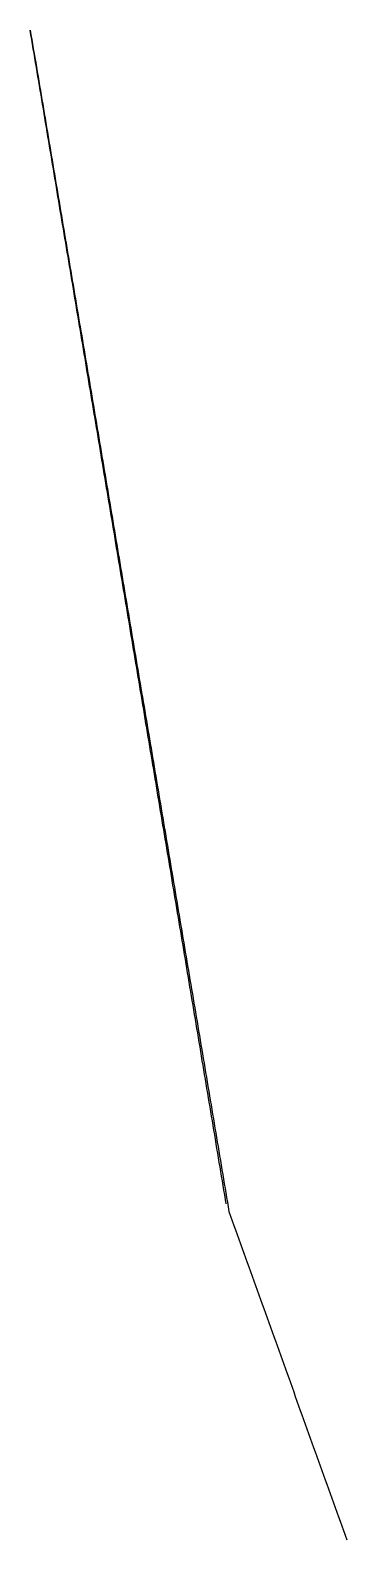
# Model space of a CAD drawing. Extents: x 228811 to 230180, y 2068884 to 2075420.
import ezdxf

# ---------------------------------------------------------------- set-up
doc = ezdxf.new("R2010")
doc.units = 0
doc.layers.add('DEM_20px_m', color=1, linetype='CONTINUOUS')

msp = doc.modelspace()

# ---------------------------------------------------------------- linework, layer by layer
at = {"layer": 'DEM_20px_m', "color": 7}
msp.add_polyline3d([(229659.1, 2070337.7, 29.5), (229655.8, 2070357.7, 28.6), (229652.4, 2070377.8, 27.6), (229649.1, 2070397.8, 27.6), (229645.7, 2070417.8, 25.4), (229642.4, 2070437.8, 25), (229639.1, 2070457.8, 22.1), (229635.7, 2070477.8, 20), (229632.4, 2070497.8, 18.6), (229629, 2070517.8, 18.3), (229625.7, 2070537.8, 21.2), (229622.4, 2070557.8, 15), (229619, 2070577.8, 19.1), (229615.7, 2070597.8, 24.2), (229612.4, 2070617.8, 28.6), (229609, 2070637.8, 33.2), (229605.7, 2070657.9, 34.2), (229602.3, 2070677.9, 28.5), (229599, 2070697.9, 31.5), (229595.7, 2070717.9, 32.8), (229592.3, 2070737.9, 31.1), (229589, 2070757.9, 30), (229585.6, 2070777.9, 30.7), (229582.3, 2070797.9, 32.6), (229579, 2070817.9, 31.3), (229575.6, 2070837.9, 30), (229572.3, 2070857.9, 30), (229569, 2070877.9, 30.2), (229565.6, 2070897.9, 30.4), (229562.3, 2070918, 29.1), (229558.9, 2070938, 28.9), (229555.6, 2070958, 25), (229552.3, 2070978, 25), (229548.9, 2070998, 21.1), (229545.6, 2071018, 19.8), (229542.2, 2071038, 16.6), (229538.9, 2071058, 15), (229535.6, 2071078, 14.2), (229532.2, 2071098, 11.1), (229528.9, 2071118, 10.1), (229525.6, 2071138, 10), (229522.2, 2071158, 9.9), (229518.9, 2071178.1, 8.8), (229515.5, 2071198.1, 7.6), (229512.2, 2071218.1, 6.7), (229508.9, 2071238.1, 5.7), (229505.5, 2071258.1, 5.1), (229502.2, 2071278.1, 6.1), (229498.9, 2071298.1, 5), (229495.5, 2071318.1, 5), (229492.2, 2071338.1, 5), (229488.8, 2071358.1, 5), (229485.5, 2071378.1, 5), (229482.2, 2071398.1, 5), (229478.8, 2071418.1, 5), (229475.5, 2071438.2, 5), (229472.1, 2071458.2, 5), (229468.8, 2071478.2, 5), (229465.5, 2071498.2, 5), (229462.1, 2071518.2, 5), (229458.8, 2071538.2, 4.9), (229455.5, 2071558.2, 4.5), (229452.1, 2071578.2, 4), (229448.8, 2071598.2, 3.5), (229445.4, 2071618.2, 3), (229442.1, 2071638.2, 2.6), (229438.8, 2071658.2, 2.1), (229435.4, 2071678.2, 1.6), (229432.1, 2071698.3, 1.1), (229428.7, 2071718.3, 0.7), (229425.4, 2071738.3, 0.2), (229422.1, 2071758.3, -0.2), (229418.7, 2071778.3, -0.7), (229415.4, 2071798.3, -1.2), (229412.1, 2071818.3, -1.7), (229408.7, 2071838.3, -2.2), (229405.4, 2071858.3, -2.6), (229402, 2071878.3, -3), (229398.7, 2071898.3, -3.4), (229395.4, 2071918.3, -3.9), (229392, 2071938.3, -4.3), (229388.7, 2071958.3, -4.7), (229385.3, 2071978.4, -5), (229382, 2071998.4, -5), (229378.7, 2072018.4, -5), (229375.3, 2072038.4, -5), (229372, 2072058.4, -5), (229368.7, 2072078.4, -5), (229365.3, 2072098.4, -5), (229362, 2072118.4, -5), (229358.6, 2072138.4, -5), (229355.3, 2072158.4, -5), (229352, 2072178.4, -5.2), (229348.6, 2072198.4, -5.7), (229345.3, 2072218.4, -6), (229342, 2072238.5, -6.5), (229338.6, 2072258.5, -6.8), (229335.3, 2072278.5, -7.1), (229331.9, 2072298.5, -7.4), (229328.6, 2072318.5, -7.7), (229325.3, 2072338.5, -8), (229321.9, 2072358.5, -8.6), (229318.6, 2072378.5, -8.8), (229315.2, 2072398.5, -9.1), (229311.9, 2072418.5, -9.4), (229308.6, 2072438.5, -9.7), (229305.2, 2072458.5, -10), (229301.9, 2072478.5, -10), (229298.6, 2072498.6, -10), (229295.2, 2072518.6, -10), (229291.9, 2072538.6, -10), (229288.5, 2072558.6, -10), (229285.2, 2072578.6, -10), (229281.9, 2072598.6, -10), (229278.5, 2072618.6, -10), (229275.2, 2072638.6, -10), (229271.8, 2072658.6, -10), (229268.5, 2072678.6, -10), (229265.2, 2072698.6, -10), (229261.8, 2072718.6, -10), (229258.5, 2072738.6, -10), (229255.2, 2072758.7, -10), (229251.8, 2072778.7, -10), (229248.5, 2072798.7, -10), (229245.1, 2072818.7, -10), (229241.8, 2072838.7, -10), (229238.5, 2072858.7, -10), (229235.1, 2072878.7, -10), (229231.8, 2072898.7, -10), (229228.4, 2072918.7, -10), (229225.1, 2072938.7, -10), (229221.8, 2072958.7, -10), (229218.4, 2072978.7, -10), (229215.1, 2072998.7, -10.2), (229211.8, 2073018.7, -10.3), (229208.4, 2073038.8, -10.5), (229205.1, 2073058.8, -10.6), (229201.7, 2073078.8, -10.8), (229198.4, 2073098.8, -10.9), (229195.1, 2073118.8, -11.1), (229191.7, 2073138.8, -11.3), (229188.4, 2073158.8, -11.4), (229185, 2073178.8, -11.6), (229181.7, 2073198.8, -11.7), (229178.4, 2073218.8, -11.9), (229175, 2073238.8, -12), (229171.7, 2073258.8, -12.1), (229168.4, 2073278.8, -12.3), (229165, 2073298.9, -12.4), (229161.7, 2073318.9, -12.5), (229158.3, 2073338.9, -12.6), (229155, 2073358.9, -12.7), (229151.7, 2073378.9, -12.9), (229148.3, 2073398.9, -13), (229145, 2073418.9, -13.1), (229141.7, 2073438.9, -13.2), (229138.3, 2073458.9, -13.4), (229135, 2073478.9, -13.5), (229131.6, 2073498.9, -13.6), (229128.3, 2073518.9, -13.8), (229125, 2073538.9, -13.9), (229121.6, 2073559, -14), (229118.3, 2073579, -14.1), (229114.9, 2073599, -14.3), (229111.6, 2073619, -14.4), (229108.3, 2073639, -14.6), (229104.9, 2073659, -14.7), (229101.6, 2073679, -14.8), (229098.3, 2073699, -15), (229094.9, 2073719, -15.1), (229091.6, 2073739, -15.3), (229088.2, 2073759, -15.5), (229084.9, 2073779, -15.6), (229081.6, 2073799, -15.8), (229078.2, 2073819.1, -16), (229074.9, 2073839.1, -16.1), (229071.5, 2073859.1, -16.3), (229068.2, 2073879.1, -16.4), (229064.9, 2073899.1, -16.6), (229061.5, 2073919.1, -16.7), (229058.2, 2073939.1, -16.8), (229054.9, 2073959.1, -17), (229051.5, 2073979.1, -17.1), (229048.2, 2073999.1, -17.3), (229044.8, 2074019.1, -17.4), (229041.5, 2074039.1, -17.5), (229038.2, 2074059.1, -17.7), (229034.8, 2074079.2, -17.8), (229031.5, 2074099.2, -17.9), (229028.1, 2074119.2, -18.1), (229024.8, 2074139.2, -18.2), (229021.5, 2074159.2, -18.3), (229018.1, 2074179.2, -18.4), (229014.8, 2074199.2, -18.5), (229011.5, 2074219.2, -18.6), (229008.1, 2074239.2, -18.7), (229004.8, 2074259.2, -18.8), (229001.4, 2074279.2, -18.8), (228998.1, 2074299.2, -18.9), (228994.8, 2074319.2, -19), (228991.4, 2074339.2, -19.1), (228988.1, 2074359.3, -19.2), (228984.8, 2074379.3, -19.3), (228981.4, 2074399.3, -19.3), (228978.1, 2074419.3, -19.4), (228974.7, 2074439.3, -19.5), (228971.4, 2074459.3, -19.5), (228968.1, 2074479.3, -19.6), (228964.7, 2074499.3, -19.6), (228961.4, 2074519.3, -19.6), (228958, 2074539.3, -19.7), (228954.7, 2074559.3, -20), (228951.4, 2074579.3, -20), (228948, 2074599.3, -20), (228944.7, 2074619.4, -20), (228941.4, 2074639.4, -20), (228938, 2074659.4, -20), (228934.7, 2074679.4, -20), (228931.3, 2074699.4, -20.1), (228928, 2074719.4, -20.1), (228924.7, 2074739.4, -20.2), (228921.3, 2074759.4, -20.2), (228918, 2074779.4, -20.3), (228914.6, 2074799.4, -20.5), (228911.3, 2074819.4, -20.6), (228908, 2074839.4, -20.7), (228904.6, 2074859.4, -20.9), (228901.3, 2074879.5, -20.9), (228898, 2074899.5, -21.1), (228894.6, 2074919.5, -21.2), (228891.3, 2074939.5, -21.4), (228887.9, 2074959.5, -21.5), (228884.6, 2074979.5, -21.6), (228881.3, 2074999.5, -21.7), (228877.9, 2075019.5, -21.8), (228874.6, 2075039.5, -21.9), (228871.2, 2075059.5, -22), (228867.9, 2075079.5, -22.1), (228864.6, 2075099.5, -22.1), (228861.2, 2075119.5, -22.2), (228857.9, 2075139.6, -22.2), (228854.6, 2075159.6, -22.3), (228851.2, 2075179.6, -22.3), (228847.9, 2075199.6, -22.4), (228844.5, 2075219.6, -22.5), (228841.2, 2075239.6, -22.5), (228837.9, 2075259.6, -22.5), (228834.5, 2075279.6, -22.6), (228831.2, 2075299.6, -22.6), (228827.8, 2075319.6, -22.7), (228824.5, 2075339.6, -22.8), (228821.2, 2075359.6, -22.8), (228817.8, 2075379.6, -22.8), (228814.5, 2075399.7, -22.9), (228811.2, 2075419.7, -23), (228814.5, 2075399.6, -22.9), (228817.9, 2075379.5, -22.8), (228821.3, 2075359.5, -22.8), (228824.6, 2075339.4, -22.8), (228828, 2075319.4, -22.7), (228831.4, 2075299.3, -22.6), (228834.8, 2075279.3, -22.6), (228838.1, 2075259.2, -22.5), (228841.5, 2075239.1, -22.5), (228844.9, 2075219.1, -22.5), (228848.2, 2075199, -22.4), (228851.6, 2075179, -22.3), (228855, 2075158.9, -22.3), (228858.4, 2075138.9, -22.2), (228861.7, 2075118.8, -22.2), (228865.1, 2075098.7, -22.1), (228868.5, 2075078.7, -22.1), (228871.8, 2075058.6, -22), (228875.2, 2075038.6, -21.9), (228878.6, 2075018.5, -21.8), (228882, 2074998.5, -21.7), (228885.3, 2074978.4, -21.6), (228888.7, 2074958.3, -21.5), (228892.1, 2074938.3, -21.4), (228895.4, 2074918.2, -21.2), (228898.8, 2074898.2, -21.1), (228902.2, 2074878.1, -20.9), (228905.6, 2074858.1, -20.9), (228908.9, 2074838, -20.7), (228912.3, 2074817.9, -20.6), (228915.7, 2074797.9, -20.5), (228919, 2074777.8, -20.3), (228922.4, 2074757.8, -20.2), (228925.8, 2074737.7, -20.2), (228929.2, 2074717.7, -20.1), (228932.5, 2074697.6, -20.1), (228935.9, 2074677.5, -20), (228939.3, 2074657.5, -20), (228942.6, 2074637.4, -20), (228946, 2074617.4, -20), (228949.4, 2074597.3, -20), (228952.7, 2074577.2, -20), (228956.1, 2074557.2, -20), (228959.5, 2074537.1, -19.7), (228962.9, 2074517.1, -19.6), (228966.2, 2074497, -19.6), (228969.6, 2074477, -19.6), (228973, 2074456.9, -19.5), (228976.3, 2074436.8, -19.5), (228979.7, 2074416.8, -19.4), (228983.1, 2074396.7, -19.3), (228986.5, 2074376.7, -19.3), (228989.8, 2074356.6, -19.2), (228993.2, 2074336.6, -19.1), (228996.6, 2074316.5, -19), (228999.9, 2074296.4, -18.9), (229003.3, 2074276.4, -18.8), (229006.7, 2074256.3, -18.8), (229010.1, 2074236.3, -18.7), (229013.4, 2074216.2, -18.6), (229016.8, 2074196.2, -18.5), (229020.2, 2074176.1, -18.4), (229023.5, 2074156, -18.3), (229026.9, 2074136, -18.2), (229030.3, 2074115.9, -18.1), (229033.7, 2074095.9, -17.9), (229037, 2074075.8, -17.8), (229040.4, 2074055.8, -17.7), (229043.8, 2074035.7, -17.5), (229047.1, 2074015.6, -17.4), (229050.5, 2073995.6, -17.3), (229053.9, 2073975.5, -17.1), (229057.3, 2073955.5, -17), (229060.6, 2073935.4, -16.8), (229064, 2073915.4, -16.7), (229067.4, 2073895.3, -16.6), (229070.7, 2073875.2, -16.4), (229074.1, 2073855.2, -16.3), (229077.5, 2073835.1, -16.1), (229080.9, 2073815.1, -16), (229084.2, 2073795, -15.8), (229087.6, 2073775, -15.6), (229091, 2073754.9, -15.5), (229094.3, 2073734.8, -15.3), (229097.7, 2073714.8, -15.1), (229101.1, 2073694.7, -15), (229104.5, 2073674.7, -14.9), (229107.8, 2073654.6, -14.7), (229111.2, 2073634.6, -14.6), (229114.6, 2073614.5, -14.4), (229117.9, 2073594.4, -14.3), (229121.3, 2073574.4, -14.1), (229124.7, 2073554.3, -14), (229128.1, 2073534.3, -13.9), (229131.4, 2073514.2, -13.8), (229134.8, 2073494.2, -13.6), (229138.2, 2073474.1, -13.5), (229141.5, 2073454, -13.4), (229144.9, 2073434, -13.3), (229148.3, 2073413.9, -13.1), (229151.7, 2073393.9, -13), (229155, 2073373.8, -12.9), (229158.4, 2073353.7, -12.7), (229161.8, 2073333.7, -12.6), (229165.1, 2073313.6, -12.5), (229168.5, 2073293.6, -12.4), (229171.9, 2073273.5, -12.3), (229175.2, 2073253.5, -12.1), (229178.6, 2073233.4, -12), (229182, 2073213.3, -11.9), (229185.4, 2073193.3, -11.7), (229188.7, 2073173.2, -11.6), (229192.1, 2073153.2, -11.4), (229195.5, 2073133.1, -11.3), (229198.8, 2073113.1, -11.1), (229202.2, 2073093, -10.9), (229205.6, 2073072.9, -10.8), (229209, 2073052.9, -10.6), (229212.3, 2073032.8, -10.5), (229215.7, 2073012.8, -10.3), (229219.1, 2072992.7, -10.2), (229222.4, 2072972.7, -10), (229225.8, 2072952.6, -10), (229229.2, 2072932.5, -10), (229232.6, 2072912.5, -10), (229235.9, 2072892.4, -10), (229239.3, 2072872.4, -10), (229242.7, 2072852.3, -10), (229246, 2072832.3, -10), (229249.4, 2072812.2, -10), (229252.8, 2072792.1, -10), (229256.2, 2072772.1, -10), (229259.5, 2072752, -10), (229262.9, 2072732, -10), (229266.3, 2072711.9, -10), (229269.6, 2072691.9, -10), (229273, 2072671.8, -10), (229276.4, 2072651.7, -10), (229279.8, 2072631.7, -10), (229283.1, 2072611.6, -10), (229286.5, 2072591.6, -10), (229289.9, 2072571.5, -10), (229293.2, 2072551.5, -10), (229296.6, 2072531.4, -10), (229300, 2072511.3, -10), (229303.4, 2072491.3, -10), (229306.7, 2072471.2, -10), (229310.1, 2072451.2, -10), (229313.5, 2072431.1, -9.7), (229316.8, 2072411.1, -9.4), (229320.2, 2072391, -9.1), (229323.6, 2072370.9, -8.8), (229327, 2072350.9, -8.3), (229330.3, 2072330.8, -8), (229333.7, 2072310.8, -7.7), (229337.1, 2072290.7, -7.4), (229340.4, 2072270.7, -7.1), (229343.8, 2072250.6, -6.8), (229347.2, 2072230.5, -6.2), (229350.6, 2072210.5, -6), (229353.9, 2072190.4, -5.7), (229357.3, 2072170.4, -5.2), (229360.7, 2072150.3, -5), (229364, 2072130.2, -5), (229367.4, 2072110.2, -5), (229370.8, 2072090.1, -5), (229374.2, 2072070.1, -5), (229377.5, 2072050, -5), (229380.9, 2072030, -5), (229384.3, 2072009.9, -5), (229387.6, 2071989.8, -5), (229391, 2071969.8, -5), (229394.4, 2071949.7, -4.7), (229397.7, 2071929.7, -4.3), (229401.1, 2071909.6, -3.9), (229404.5, 2071889.6, -3.6), (229407.9, 2071869.5, -3.1), (229411.2, 2071849.4, -2.6), (229414.6, 2071829.4, -2.2), (229418, 2071809.3, -1.7), (229421.3, 2071789.3, -1.2), (229424.7, 2071769.2, -0.8), (229428.1, 2071749.2, -0.3), (229431.5, 2071729.1, 0.2), (229434.8, 2071709, 0.7), (229438.2, 2071689, 1.1), (229441.6, 2071668.9, 1.6), (229444.9, 2071648.9, 2), (229448.3, 2071628.8, 2.5), (229451.7, 2071608.8, 3), (229455.1, 2071588.7, 3.5), (229458.4, 2071568.6, 4), (229461.8, 2071548.6, 4.5), (229465.2, 2071528.5, 4.9), (229468.5, 2071508.5, 5), (229471.9, 2071488.4, 5), (229475.3, 2071468.4, 5), (229478.7, 2071448.3, 5), (229482, 2071428.2, 5), (229485.4, 2071408.2, 5), (229488.8, 2071388.1, 5), (229492.1, 2071368.1, 5), (229495.5, 2071348, 5), (229498.9, 2071328, 5), (229502.3, 2071307.9, 5), (229505.6, 2071287.8, 5), (229509, 2071267.8, 5), (229512.4, 2071247.7, 5.1), (229515.7, 2071227.7, 5.7), (229519.1, 2071207.6, 6.7), (229522.5, 2071187.6, 7.6), (229525.9, 2071167.5, 8.6), (229529.2, 2071147.4, 10), (229532.6, 2071127.4, 10), (229536, 2071107.3, 10.1), (229539.3, 2071087.3, 11.1), (229542.7, 2071067.2, 14.2), (229546.1, 2071047.2, 16.3), (229549.5, 2071027.1, 16.6), (229552.8, 2071007, 19.8), (229556.2, 2070987, 21.1), (229559.6, 2070966.9, 25), (229562.9, 2070946.9, 25), (229566.3, 2070926.8, 30), (229569.7, 2070906.8, 30.1), (229573.1, 2070886.7, 30.4), (229576.4, 2070866.6, 30.2), (229579.8, 2070846.6, 30), (229583.2, 2070826.5, 30), (229586.5, 2070806.5, 30), (229589.9, 2070786.4, 30), (229593.3, 2070766.3, 30.7), (229596.7, 2070746.3, 30), (229600, 2070726.2, 31.1), (229603.4, 2070706.2, 32.8), (229606.8, 2070686.1, 35), (229610.1, 2070666.1, 35), (229613.5, 2070646, 34.2), (229616.9, 2070625.9, 33.2), (229620.2, 2070605.9, 28.6), (229623.6, 2070585.8, 24.2), (229627, 2070565.8, 30.3), (229630.4, 2070545.7, 24.3), (229633.7, 2070525.7, 21.2), (229637.1, 2070505.6, 18.3), (229640.5, 2070485.5, 18.6), (229643.8, 2070465.5, 20), (229647.2, 2070445.4, 24.9), (229650.6, 2070425.4, 25), (229654, 2070405.3, 25.4), (229657.3, 2070385.3, 27.6), (229660.7, 2070365.2, 27.6), (229664.1, 2070345.1, 28.6), (229667.4, 2070325.1, 30), (229670.8, 2070305, 30), (229678, 2070285, 30), (229685.2, 2070265, 30), (229692.4, 2070245, 30), (229699.5, 2070225, 32.6), (229706.7, 2070204.9, 35), (229713.9, 2070184.9, 37.5), (229721.1, 2070164.9, 42.6), (229728.2, 2070144.9, 43.3), (229735.4, 2070124.9, 46.2), (229742.6, 2070104.8, 48.7), (229749.8, 2070084.8, 44.4), (229757, 2070064.8, 44.8), (229764.1, 2070044.8, 46.6), (229771.3, 2070024.8, 44.3), (229778.5, 2070004.7, 45), (229785.7, 2069984.7, 45), (229792.8, 2069964.7, 46.3), (229800, 2069944.7, 46.5), (229807.2, 2069924.7, 47.2), (229814.4, 2069904.6, 50), (229821.6, 2069884.6, 50), (229828.7, 2069864.6, 51), (229835.9, 2069844.6, 51.6), (229843.1, 2069824.6, 52.4), (229850.3, 2069804.5, 48.4), (229857.4, 2069784.5, 45.4), (229864.6, 2069764.5, 42.6), (229871.8, 2069744.5, 45.6), (229879, 2069724.5, 51.4), (229886.2, 2069704.4, 55), (229893.3, 2069684.4, 55), (229900.5, 2069664.4, 55), (229907.7, 2069644.4, 52), (229914.9, 2069624.4, 51.9), (229922.1, 2069604.3, 52.4), (229929.2, 2069584.3, 43.8), (229936.4, 2069564.3, 41), (229943.6, 2069544.3, 40.1), (229950.8, 2069524.3, 35.5), (229957.9, 2069504.3, 35.6), (229965.1, 2069484.2, 35), (229972.3, 2069464.2, 36.6), (229979.5, 2069444.2, 39.3), (229986.7, 2069424.2, 40), (229993.8, 2069404.2, 40), (230001, 2069384.1, 39.4), (230008.2, 2069364.1, 35.5), (230015.4, 2069344.1, 35.3), (230022.5, 2069324.1, 36.7), (230029.7, 2069304.1, 35), (230036.9, 2069284, 33), (230044.1, 2069264, 33.7), (230051.3, 2069244, 33.6), (230058.4, 2069224, 35.5), (230065.6, 2069204, 39.1), (230072.8, 2069183.9, 40), (230080, 2069163.9, 40), (230087.1, 2069143.9, 37.1), (230094.3, 2069123.9, 39.5), (230101.5, 2069103.9, 40), (230108.7, 2069083.8, 37.9), (230115.9, 2069063.8, 39.4), (230123, 2069043.8, 40), (230130.2, 2069023.8, 40.9), (230137.4, 2069003.8, 43.1), (230144.6, 2068983.7, 43.7), (230151.8, 2068963.7, 45), (230158.9, 2068943.7, 45), (230166.1, 2068923.7, 45), (230173.3, 2068903.7, 40.5), (230180.5, 2068883.7, 35)], dxfattribs=at)

doc.saveas('drawing.dxf')
